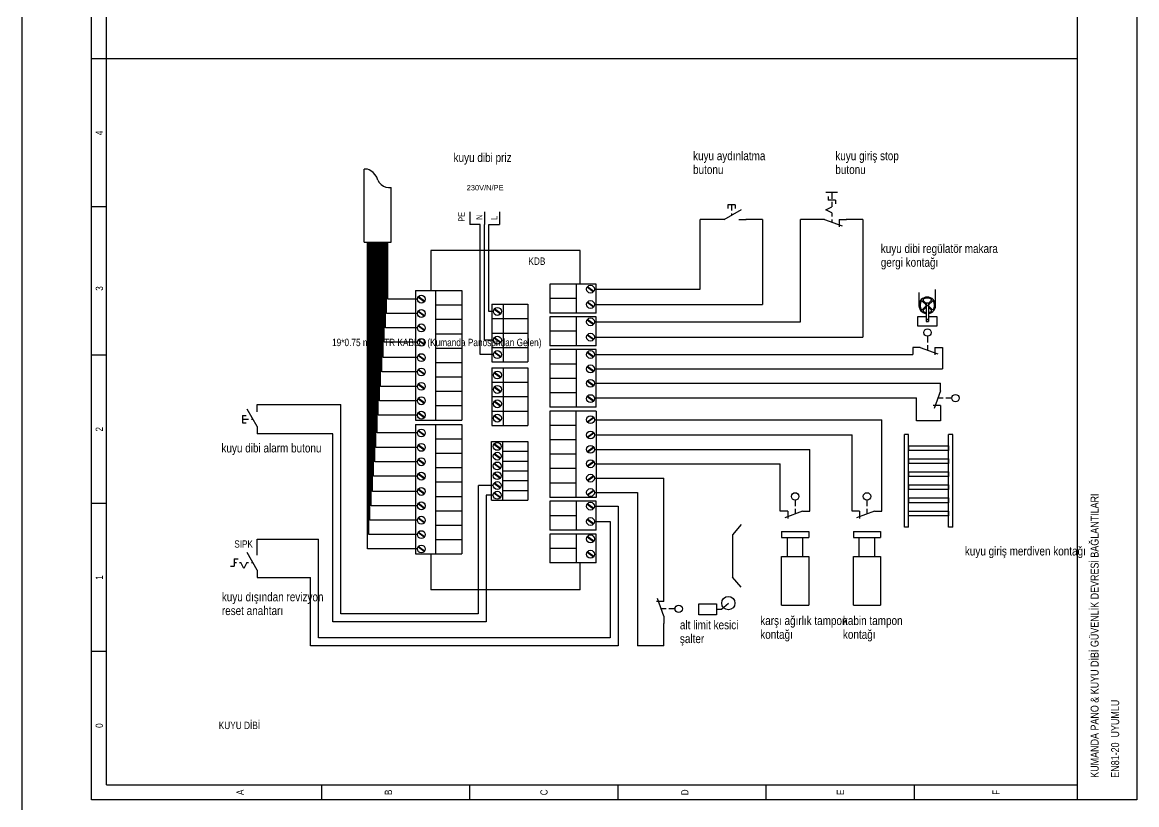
# Model space of a CAD drawing. Header units: centimetres. Extents: x 0 to 13360, y -30 to 2970.
# Drawn here: x 11245 to 11956, y 1971 to 2471 of the extents above; entities that cross this region are included whole.
import ezdxf
from ezdxf.enums import TextEntityAlignment as Align

# ---------------------------------------------------------------- set-up
doc = ezdxf.new("R2010")
doc.units = ezdxf.units.CM
for name, color, linetype in [('SCOTT-CERCEVE', 7, 'CONTINUOUS'), ('SCOTT-ELEKTRIK', 3, 'CONTINUOUS'), ('SCOTT-ELEKTRIK-YAZI', 4, 'CONTINUOUS')]:
    doc.layers.add(name, color=color, linetype=linetype)
doc.styles.get("Standard").update_dxf_attribs({"font": 'arial.ttf', "width": 0.8})

msp = doc.modelspace()

# ---------------------------------------------------------------- linework, layer by layer
at = {"layer": 'SCOTT-CERCEVE'}
msp.add_line((11244.9, 0), (11244.9, 2970), dxfattribs=at)
at = {"layer": 'SCOTT-ELEKTRIK'}
for p, q in [((11289.15, 1974.44), (11289.15, 2920.2)), ((11298.6, 1983.9), (11298.6, 2920.2)), ((11918.07, 1974.44), (11918.07, 2920.2)), ((11955.9, 2920.2), (11955.9, 1974.44)), ((11298.6, 2447.32), (11289.15, 2447.32)), ((11918.07, 2447.32), (11298.6, 2447.32)), ((11462.99, 2330.37), (11462.99, 2376.8)), ((11480.28, 2330.37), (11480.28, 2365.14)), ((11757.53, 2362.18), (11765.1, 2362.18)), ((11761.4, 2362.16), (11761.4, 2358)), ((11694.98, 2354.22), (11694.98, 2351.86)), ((11699.71, 2354.22), (11694.98, 2354.22)), ((11697.34, 2354.22), (11697.34, 2350.44)), ((11699.71, 2354.22), (11699.71, 2351.86)), ((11759.03, 2359.42), (11759.03, 2357.06)), ((11763.76, 2357.06), (11759.03, 2357.06)), ((11761.4, 2356.11), (11761.4, 2352.8)), ((11763.76, 2357.06), (11763.76, 2354.69)), ((11298.6, 2352.75), (11289.15, 2352.75)), ((11530.42, 2349.68), (11530.42, 2341.64)), ((11539.88, 2349.68), (11539.88, 2341.64)), ((11549.34, 2349.68), (11549.34, 2341.64)), ((11692.61, 2344.76), (11703.8, 2351.22)), ((11697.34, 2348.55), (11697.34, 2347.49)), ((11757.61, 2350.91), (11761.4, 2352.8)), ((11761.4, 2349.02), (11757.61, 2350.91)), ((11761.4, 2349.02), (11761.4, 2346.65)), ((11537.13, 2341.64), (11530.42, 2341.64)), ((11537.13, 2258.55), (11537.13, 2341.64)), ((11539.88, 2267.73), (11539.88, 2341.64)), ((11542.63, 2286.1), (11542.63, 2341.64)), ((11542.63, 2341.64), (11549.34, 2341.64)), ((11677.38, 2300.31), (11677.38, 2344.76)), ((11687.88, 2344.76), (11677.38, 2344.76)), ((11692.61, 2344.76), (11687.88, 2344.76)), ((11702.07, 2344.76), (11706.8, 2344.76)), ((11717.06, 2344.76), (11706.56, 2344.76)), ((11717.06, 2344.76), (11717.06, 2290.54)), ((11741.44, 2279.45), (11741.44, 2344.76)), ((11751.94, 2344.76), (11741.44, 2344.76)), ((11756.67, 2344.76), (11751.94, 2344.76)), ((11756.67, 2344.76), (11768.02, 2340.63)), ((11761.4, 2344.76), (11761.4, 2343.06)), ((11766.12, 2344.76), (11770.85, 2344.76)), ((11766.12, 2344.76), (11766.12, 2340.03)), ((11781.12, 2344.76), (11770.61, 2344.76)), ((11781.12, 2344.76), (11781.12, 2269.68)), ((11462.99, 2330.37), (11480.28, 2330.37)), ((11465.21, 2134.47), (11465.21, 2330.37)), ((11465.97, 2143.65), (11465.97, 2330.37)), ((11466.72, 2152.83), (11466.72, 2330.37)), ((11467.48, 2162.01), (11467.48, 2330.37)), ((11468.24, 2171.19), (11468.24, 2330.37)), ((11468.99, 2180.96), (11468.99, 2330.37)), ((11469.75, 2190.14), (11469.75, 2330.37)), ((11470.5, 2199.32), (11470.5, 2330.37)), ((11471.26, 2208.5), (11471.26, 2330.37)), ((11472.02, 2219.9), (11472.02, 2330.37)), ((11472.77, 2229.08), (11472.77, 2330.37)), ((11473.53, 2238.26), (11473.53, 2330.37)), ((11474.29, 2247.44), (11474.29, 2330.37)), ((11475.04, 2256.62), (11475.04, 2330.37)), ((11475.8, 2266.39), (11475.8, 2330.37)), ((11476.56, 2275.57), (11476.56, 2330.37)), ((11477.31, 2284.75), (11477.31, 2330.37)), ((11478.07, 2293.93), (11478.07, 2330.37)), ((11600.92, 2325.07), (11505.6, 2325.07)), ((11505.6, 2325.07), (11505.6, 2299.41)), ((11600.92, 2303.43), (11600.92, 2325.07)), ((11495.86, 2299.41), (11495.86, 2216.78)), ((11495.86, 2299.41), (11525.38, 2299.41)), ((11508.65, 2216.78), (11508.65, 2299.41)), ((11525.38, 2299.41), (11525.38, 2216.78)), ((11611.02, 2303.43), (11581.5, 2303.43)), ((11611.02, 2303.43), (11581.5, 2303.43)), ((11581.5, 2303.43), (11581.5, 2285.07)), ((11598.22, 2303.43), (11598.22, 2285.07)), ((11605.3, 2301.69), (11609.33, 2298.7)), ((11605.3, 2301.69), (11609.33, 2298.7)), ((11605.55, 2302), (11609.56, 2299.03)), ((11605.55, 2302), (11609.56, 2299.03)), ((11609.92, 2300.31), (11677.38, 2300.31)), ((11611.02, 2285.07), (11611.02, 2303.43)), ((11817.01, 2289.93), (11817.01, 2298.09)), ((11827.6, 2289.93), (11827.6, 2300.08)), ((11496.96, 2293.93), (11478.07, 2293.93)), ((11501.33, 2292.24), (11497.31, 2295.22)), ((11501.33, 2292.24), (11497.31, 2295.22)), ((11501.57, 2292.56), (11497.54, 2295.54)), ((11501.57, 2292.56), (11497.54, 2295.54)), ((11508.65, 2290.23), (11525.38, 2290.23)), ((11508.65, 2290.23), (11525.38, 2290.23)), ((11544.44, 2290.69), (11544.44, 2281.5)), ((11544.44, 2290.69), (11567.52, 2290.69)), ((11551.66, 2290.69), (11551.66, 2281.5)), ((11567.52, 2290.69), (11567.52, 2281.5)), ((11598.22, 2294.25), (11581.5, 2294.25)), ((11605.3, 2291.92), (11609.33, 2288.93)), ((11605.3, 2291.92), (11609.33, 2288.93)), ((11605.55, 2292.23), (11609.56, 2289.26)), ((11605.55, 2292.23), (11609.56, 2289.26)), ((11609.92, 2290.54), (11717.06, 2290.54)), ((11821.31, 2290.41), (11819.22, 2292.47)), ((11821.61, 2291.11), (11819.71, 2292.98)), ((11821.61, 2291.64), (11821.61, 2279.71)), ((11821.61, 2291.64), (11823, 2291.64)), ((11823, 2291.14), (11824.85, 2293.02)), ((11823, 2291.64), (11823, 2279.71)), ((11823.29, 2290.42), (11825.36, 2292.52)), ((11823.3, 2289.45), (11825.4, 2287.38)), ((11496.96, 2284.75), (11477.31, 2284.75)), ((11501.33, 2283.06), (11497.31, 2286.04)), ((11501.33, 2283.06), (11497.31, 2286.04)), ((11501.57, 2283.38), (11497.54, 2286.36)), ((11501.57, 2283.38), (11497.54, 2286.36)), ((11545.54, 2286.1), (11542.63, 2286.1)), ((11549.91, 2284.41), (11545.89, 2287.38)), ((11549.91, 2284.41), (11545.89, 2287.38)), ((11550.15, 2284.72), (11546.12, 2287.71)), ((11550.15, 2284.72), (11546.12, 2287.71)), ((11611.02, 2285.07), (11581.5, 2285.07)), ((11611.02, 2282.57), (11581.5, 2282.57)), ((11611.02, 2282.57), (11581.5, 2282.57)), ((11581.5, 2282.57), (11581.5, 2264.21)), ((11598.22, 2282.57), (11598.22, 2264.21)), ((11611.02, 2264.21), (11611.02, 2282.57)), ((11816.2, 2282.81), (11821.61, 2282.81)), ((11816.2, 2276.69), (11816.2, 2282.81)), ((11821.32, 2289.43), (11819.26, 2287.33)), ((11821.61, 2288.72), (11819.76, 2286.84)), ((11823, 2288.75), (11824.9, 2286.88)), ((11823, 2282.81), (11828.41, 2282.81)), ((11828.41, 2282.81), (11828.41, 2276.69)), ((11496.96, 2275.57), (11476.56, 2275.57)), ((11501.33, 2273.88), (11497.31, 2276.86)), ((11501.33, 2273.88), (11497.31, 2276.86)), ((11501.57, 2274.2), (11497.54, 2277.18)), ((11501.57, 2274.2), (11497.54, 2277.18)), ((11508.65, 2281.05), (11525.38, 2281.05)), ((11508.65, 2281.05), (11525.38, 2281.05)), ((11544.44, 2281.5), (11544.44, 2272.32)), ((11544.44, 2281.5), (11567.52, 2281.5)), ((11544.44, 2281.5), (11567.52, 2281.5)), ((11544.44, 2281.5), (11567.52, 2281.5)), ((11551.66, 2281.5), (11551.66, 2272.32)), ((11567.52, 2281.5), (11567.52, 2272.32)), ((11605.3, 2280.83), (11609.33, 2277.84)), ((11605.3, 2280.83), (11609.33, 2277.84)), ((11605.55, 2281.14), (11609.56, 2278.16)), ((11605.55, 2281.14), (11609.56, 2278.16)), ((11609.92, 2279.45), (11741.44, 2279.45)), ((11828.41, 2276.69), (11816.2, 2276.69)), ((11821.61, 2279.71), (11823, 2279.71)), ((11508.65, 2271.86), (11525.38, 2271.86)), ((11508.65, 2271.86), (11525.38, 2271.86)), ((11544.44, 2272.32), (11544.44, 2263.14)), ((11544.44, 2272.32), (11567.52, 2272.32)), ((11544.44, 2272.32), (11567.52, 2272.32)), ((11544.44, 2272.32), (11567.52, 2272.32)), ((11549.91, 2266.05), (11545.89, 2269.02)), ((11549.91, 2266.05), (11545.89, 2269.02)), ((11550.15, 2266.36), (11546.12, 2269.34)), ((11550.15, 2266.36), (11546.12, 2269.34)), ((11551.66, 2272.32), (11551.66, 2263.14)), ((11567.52, 2272.32), (11567.52, 2263.14)), ((11598.22, 2273.39), (11581.5, 2273.39)), ((11605.3, 2271.06), (11609.33, 2268.07)), ((11605.3, 2271.06), (11609.33, 2268.07)), ((11605.55, 2271.37), (11609.56, 2268.39)), ((11605.55, 2271.37), (11609.56, 2268.39)), ((11609.92, 2269.68), (11781.12, 2269.68)), ((11822.43, 2270.23), (11822.43, 2266.34)), ((11496.96, 2266.39), (11475.8, 2266.39)), ((11501.33, 2264.7), (11497.31, 2267.68)), ((11501.33, 2264.7), (11497.31, 2267.68)), ((11501.57, 2265.01), (11497.54, 2268)), ((11501.57, 2265.01), (11497.54, 2268)), ((11508.65, 2262.68), (11525.38, 2262.68)), ((11545.54, 2267.73), (11539.88, 2267.73)), ((11544.44, 2263.14), (11544.44, 2253.96)), ((11544.44, 2263.14), (11567.52, 2263.14)), ((11544.44, 2263.14), (11567.52, 2263.14)), ((11544.44, 2263.14), (11567.52, 2263.14)), ((11551.66, 2263.14), (11551.66, 2253.96)), ((11567.52, 2263.14), (11567.52, 2253.96)), ((11611.02, 2264.21), (11581.5, 2264.21)), ((11598.22, 2261.7), (11581.5, 2261.7)), ((11611.02, 2261.7), (11581.5, 2261.7)), ((11581.5, 2261.7), (11581.5, 2224.98)), ((11598.22, 2261.7), (11598.22, 2224.98)), ((11611.02, 2224.98), (11611.02, 2261.7)), ((11817.71, 2263.14), (11812.98, 2263.14)), ((11812.98, 2263.14), (11812.98, 2258.58)), ((11817.71, 2263.14), (11829.05, 2259.01)), ((11822.43, 2264.65), (11822.43, 2261.41)), ((11827.16, 2263.14), (11831.89, 2263.14)), ((11827.16, 2263.14), (11827.16, 2258.41)), ((11831.89, 2263.14), (11831.89, 2249.4)), ((11298.6, 2258.17), (11289.15, 2258.17)), ((11496.96, 2256.62), (11475.04, 2256.62)), ((11501.33, 2254.93), (11497.31, 2257.91)), ((11501.33, 2254.93), (11497.31, 2257.91)), ((11501.57, 2255.24), (11497.54, 2258.23)), ((11501.57, 2255.24), (11497.54, 2258.23)), ((11541.58, 2258.55), (11537.13, 2258.55)), ((11545.54, 2258.55), (11541.58, 2258.55)), ((11544.44, 2253.96), (11567.52, 2253.96)), ((11544.44, 2253.96), (11567.52, 2253.96)), ((11549.91, 2256.86), (11545.89, 2259.84)), ((11549.91, 2256.86), (11545.89, 2259.84)), ((11550.15, 2257.18), (11546.12, 2260.16)), ((11550.15, 2257.18), (11546.12, 2260.16)), ((11605.3, 2259.96), (11609.33, 2256.97)), ((11605.3, 2259.96), (11609.33, 2256.97)), ((11605.55, 2260.27), (11609.56, 2257.3)), ((11605.55, 2260.27), (11609.56, 2257.3)), ((11609.92, 2258.58), (11812.98, 2258.58)), ((11496.96, 2247.44), (11474.29, 2247.44)), ((11501.33, 2245.75), (11497.31, 2248.73)), ((11501.33, 2245.75), (11497.31, 2248.73)), ((11501.57, 2246.06), (11497.54, 2249.05)), ((11501.57, 2246.06), (11497.54, 2249.05)), ((11508.65, 2253.5), (11525.38, 2253.5)), ((11508.65, 2253.5), (11525.38, 2253.5)), ((11544.44, 2250.08), (11544.44, 2240.9)), ((11544.44, 2250.08), (11567.52, 2250.08)), ((11549.91, 2243.8), (11545.89, 2246.78)), ((11549.91, 2243.8), (11545.89, 2246.78)), ((11550.15, 2244.12), (11546.12, 2247.1)), ((11550.15, 2244.12), (11546.12, 2247.1)), ((11551.66, 2250.08), (11551.66, 2240.9)), ((11567.52, 2250.08), (11567.52, 2240.9)), ((11598.22, 2252.52), (11581.5, 2252.52)), ((11598.22, 2252.52), (11581.5, 2252.52)), ((11605.3, 2250.78), (11609.33, 2247.79)), ((11605.3, 2250.78), (11609.33, 2247.79)), ((11605.55, 2251.09), (11609.56, 2248.12)), ((11605.55, 2251.09), (11609.56, 2248.12)), ((11609.92, 2249.4), (11831.89, 2249.4)), ((11501.57, 2236.88), (11497.54, 2239.87)), ((11501.57, 2236.88), (11497.54, 2239.87)), ((11508.65, 2244.32), (11525.38, 2244.32)), ((11508.65, 2244.32), (11525.38, 2244.32)), ((11544.44, 2240.9), (11544.44, 2231.72)), ((11544.44, 2240.9), (11567.52, 2240.9)), ((11544.44, 2240.9), (11567.52, 2240.9)), ((11544.44, 2240.9), (11567.52, 2240.9)), ((11551.66, 2240.9), (11551.66, 2231.72)), ((11567.52, 2240.9), (11567.52, 2231.72)), ((11598.22, 2243.34), (11581.5, 2243.34)), ((11598.22, 2243.34), (11581.5, 2243.34)), ((11605.3, 2241.6), (11609.33, 2238.61)), ((11605.3, 2241.6), (11609.33, 2238.61)), ((11605.55, 2241.91), (11609.56, 2238.94)), ((11605.55, 2241.91), (11609.56, 2238.94)), ((11609.92, 2240.22), (11830.82, 2240.22)), ((11830.82, 2235.49), (11830.82, 2240.22)), ((11496.96, 2238.26), (11473.53, 2238.26)), ((11501.33, 2236.57), (11497.31, 2239.55)), ((11501.33, 2236.57), (11497.31, 2239.55)), ((11508.65, 2235.14), (11525.38, 2235.14)), ((11508.65, 2235.14), (11525.38, 2235.14)), ((11549.91, 2234.62), (11545.89, 2237.6)), ((11549.91, 2234.62), (11545.89, 2237.6)), ((11550.15, 2234.94), (11546.12, 2237.92)), ((11550.15, 2234.94), (11546.12, 2237.92)), ((11598.22, 2234.16), (11581.5, 2234.16)), ((11830.82, 2235.49), (11826.69, 2224.15)), ((11394.83, 2226.78), (11448.04, 2226.78)), ((11394.83, 2222.06), (11394.83, 2226.78)), ((11448.04, 2093.12), (11448.04, 2226.78)), ((11496.96, 2229.08), (11472.77, 2229.08)), ((11501.33, 2227.39), (11497.31, 2230.37)), ((11501.33, 2227.39), (11497.31, 2230.37)), ((11501.57, 2227.7), (11497.54, 2230.69)), ((11501.57, 2227.7), (11497.54, 2230.69)), ((11508.65, 2225.96), (11525.38, 2225.96)), ((11508.65, 2225.96), (11525.38, 2225.96)), ((11544.44, 2231.72), (11544.44, 2222.54)), ((11544.44, 2231.72), (11567.52, 2231.72)), ((11544.44, 2231.72), (11567.52, 2231.72)), ((11544.44, 2231.72), (11567.52, 2231.72)), ((11549.91, 2225.44), (11545.89, 2228.42)), ((11549.91, 2225.44), (11545.89, 2228.42)), ((11550.15, 2225.76), (11546.12, 2228.74)), ((11550.15, 2225.76), (11546.12, 2228.74)), ((11551.66, 2231.72), (11551.66, 2222.54)), ((11567.52, 2231.72), (11567.52, 2222.54)), ((11605.3, 2231.83), (11609.33, 2228.84)), ((11605.3, 2231.83), (11609.33, 2228.84)), ((11605.55, 2232.14), (11609.56, 2229.17)), ((11605.55, 2232.14), (11609.56, 2229.17)), ((11609.92, 2231.04), (11815.44, 2231.04)), ((11815.44, 2216.23), (11815.44, 2231.04)), ((11830.82, 2226.04), (11826.09, 2226.04)), ((11832.34, 2230.77), (11829.1, 2230.77)), ((11830.82, 2226.04), (11830.82, 2221.31)), ((11837.91, 2230.77), (11834.02, 2230.77)), ((11385.37, 2219.69), (11387.73, 2219.69)), ((11385.37, 2219.69), (11385.37, 2214.96)), ((11394.83, 2212.6), (11388.37, 2223.79)), ((11496.96, 2219.9), (11472.02, 2219.9)), ((11501.33, 2218.21), (11497.31, 2221.19)), ((11501.33, 2218.21), (11497.31, 2221.19)), ((11501.57, 2218.52), (11497.54, 2221.51)), ((11501.57, 2218.52), (11497.54, 2221.51)), ((11544.44, 2222.54), (11544.44, 2213.36)), ((11544.44, 2222.54), (11567.52, 2222.54)), ((11544.44, 2222.54), (11567.52, 2222.54)), ((11544.44, 2222.54), (11567.52, 2222.54)), ((11549.91, 2216.26), (11545.89, 2219.24)), ((11549.91, 2216.26), (11545.89, 2219.24)), ((11550.15, 2216.57), (11546.12, 2219.56)), ((11550.15, 2216.57), (11546.12, 2219.56)), ((11551.66, 2222.54), (11551.66, 2213.36)), ((11567.52, 2222.54), (11567.52, 2213.36)), ((11611.02, 2224.98), (11581.5, 2224.98)), ((11611.02, 2222.48), (11581.5, 2222.48)), ((11581.5, 2222.48), (11581.5, 2167.39)), ((11598.22, 2167.39), (11598.22, 2222.48)), ((11605.3, 2215.63), (11609.33, 2218.61)), ((11605.3, 2215.63), (11609.33, 2218.61)), ((11611.02, 2222.48), (11611.02, 2167.39)), ((11830.82, 2221.31), (11830.82, 2216.23)), ((11385.37, 2217.33), (11389.15, 2217.33)), ((11385.37, 2214.96), (11387.73, 2214.96)), ((11391.04, 2217.33), (11392.1, 2217.33)), ((11394.83, 2212.6), (11394.83, 2207.87)), ((11495.86, 2216.78), (11525.38, 2216.78)), ((11495.86, 2216.78), (11525.38, 2216.78)), ((11495.86, 2213.98), (11495.86, 2131.35)), ((11495.86, 2213.98), (11525.38, 2213.98)), ((11508.65, 2131.35), (11508.65, 2213.98)), ((11525.38, 2213.98), (11525.38, 2131.35)), ((11544.44, 2213.36), (11567.52, 2213.36)), ((11544.44, 2213.36), (11567.52, 2213.36)), ((11598.22, 2213.29), (11581.5, 2213.29)), ((11605.55, 2215.31), (11609.56, 2218.29)), ((11605.55, 2215.31), (11609.56, 2218.29)), ((11609.92, 2217), (11793.28, 2217)), ((11793.28, 2158.59), (11793.28, 2217)), ((11830.82, 2216.23), (11815.44, 2216.23)), ((11442.95, 2207.87), (11394.83, 2207.87)), ((11442.95, 2088.02), (11442.95, 2207.87)), ((11496.96, 2208.5), (11471.26, 2208.5)), ((11501.33, 2206.82), (11497.31, 2209.79)), ((11501.33, 2206.82), (11497.31, 2209.79)), ((11501.57, 2207.13), (11497.54, 2210.11)), ((11501.57, 2207.13), (11497.54, 2210.11)), ((11508.65, 2204.8), (11525.38, 2204.8)), ((11508.65, 2204.8), (11525.38, 2204.8)), ((11598.22, 2204.11), (11581.5, 2204.11)), ((11598.22, 2204.11), (11581.5, 2204.11)), ((11605.3, 2205.86), (11609.33, 2208.84)), ((11605.3, 2205.86), (11609.33, 2208.84)), ((11605.55, 2205.54), (11609.56, 2208.52)), ((11605.55, 2205.54), (11609.56, 2208.52)), ((11609.92, 2207.23), (11774.36, 2207.23)), ((11774.36, 2158.59), (11774.36, 2207.23)), ((11807.77, 2148.42), (11807.77, 2207.61)), ((11810.35, 2207.61), (11807.77, 2207.61)), ((11810.35, 2148.42), (11810.35, 2207.61)), ((11835.91, 2148.42), (11835.91, 2207.61)), ((11838.49, 2207.61), (11835.91, 2207.61)), ((11838.49, 2148.42), (11838.49, 2207.61)), ((11496.96, 2199.32), (11470.5, 2199.32)), ((11501.33, 2197.63), (11497.31, 2200.61)), ((11501.33, 2197.63), (11497.31, 2200.61)), ((11501.57, 2197.95), (11497.54, 2200.93)), ((11501.57, 2197.95), (11497.54, 2200.93)), ((11544.28, 2203.07), (11567.52, 2203.07)), ((11544.28, 2196.84), (11544.28, 2203.07)), ((11549.76, 2198.26), (11545.74, 2201.24)), ((11549.76, 2198.26), (11545.74, 2201.24)), ((11550, 2198.58), (11545.97, 2201.56)), ((11550, 2198.58), (11545.97, 2201.56)), ((11551.51, 2196.84), (11551.51, 2203.07)), ((11567.52, 2203.07), (11567.52, 2196.84)), ((11605.3, 2196.67), (11609.33, 2199.66)), ((11605.3, 2196.67), (11609.33, 2199.66)), ((11605.55, 2196.36), (11609.56, 2199.34)), ((11605.55, 2196.36), (11609.56, 2199.34)), ((11609.92, 2198.05), (11747.45, 2198.05)), ((11747.45, 2158.59), (11747.45, 2198.05)), ((11810.35, 2200.35), (11835.91, 2200.35)), ((11810.35, 2200.35), (11810.35, 2197.34)), ((11835.91, 2197.34), (11810.35, 2197.34)), ((11835.91, 2200.35), (11835.91, 2197.34)), ((11496.96, 2190.14), (11469.75, 2190.14)), ((11501.33, 2188.45), (11497.31, 2191.43)), ((11501.33, 2188.45), (11497.31, 2191.43)), ((11501.57, 2188.77), (11497.54, 2191.75)), ((11501.57, 2188.77), (11497.54, 2191.75)), ((11508.65, 2195.62), (11525.38, 2195.62)), ((11508.65, 2195.62), (11525.38, 2195.62)), ((11544.28, 2190.6), (11544.28, 2196.84)), ((11544.28, 2184.37), (11544.28, 2190.6)), ((11549.76, 2192.03), (11545.74, 2195.01)), ((11549.76, 2192.03), (11545.74, 2195.01)), ((11550, 2192.34), (11545.97, 2195.33)), ((11550, 2192.34), (11545.97, 2195.33)), ((11551.51, 2196.84), (11567.52, 2196.84)), ((11551.51, 2190.6), (11551.51, 2196.84)), ((11551.51, 2196.84), (11567.52, 2196.84)), ((11551.51, 2196.84), (11567.52, 2196.84)), ((11551.51, 2190.6), (11567.52, 2190.6)), ((11551.51, 2184.37), (11551.51, 2190.6)), ((11551.51, 2190.6), (11567.52, 2190.6)), ((11551.51, 2190.6), (11567.52, 2190.6)), ((11567.52, 2196.84), (11567.52, 2190.6)), ((11567.52, 2190.6), (11567.52, 2184.37)), ((11598.22, 2194.93), (11581.5, 2194.93)), ((11598.22, 2194.93), (11581.5, 2194.93)), ((11605.3, 2187.49), (11609.33, 2190.48)), ((11605.3, 2187.49), (11609.33, 2190.48)), ((11605.55, 2187.18), (11609.56, 2190.16)), ((11605.55, 2187.18), (11609.56, 2190.16)), ((11810.35, 2192.02), (11835.91, 2192.02)), ((11810.35, 2192.02), (11810.35, 2189.01)), ((11835.91, 2192.02), (11835.91, 2189.01)), ((11508.65, 2186.44), (11525.38, 2186.44)), ((11508.65, 2186.44), (11525.38, 2186.44)), ((11544.28, 2178.13), (11544.28, 2184.37)), ((11549.76, 2185.8), (11545.74, 2188.77)), ((11549.76, 2185.8), (11545.74, 2188.77)), ((11550, 2186.11), (11545.97, 2189.09)), ((11550, 2186.11), (11545.97, 2189.09)), ((11550, 2179.87), (11545.97, 2182.86)), ((11550, 2179.87), (11545.97, 2182.86)), ((11551.51, 2184.37), (11567.52, 2184.37)), ((11551.51, 2178.13), (11551.51, 2184.37)), ((11551.51, 2184.37), (11567.52, 2184.37)), ((11551.51, 2184.37), (11567.52, 2184.37)), ((11567.52, 2184.37), (11567.52, 2178.13)), ((11598.22, 2185.75), (11581.5, 2185.75)), ((11598.22, 2185.75), (11581.5, 2185.75)), ((11609.92, 2188.87), (11728.53, 2188.87)), ((11728.53, 2158.59), (11728.53, 2188.87)), ((11835.91, 2189.01), (11810.35, 2189.01)), ((11810.35, 2183.69), (11835.91, 2183.69)), ((11810.35, 2183.69), (11810.35, 2180.68)), ((11835.91, 2183.69), (11835.91, 2180.68)), ((11496.96, 2180.96), (11468.99, 2180.96)), ((11501.33, 2179.27), (11497.31, 2182.25)), ((11501.33, 2179.27), (11497.31, 2182.25)), ((11501.57, 2179.59), (11497.54, 2182.57)), ((11501.57, 2179.59), (11497.54, 2182.57)), ((11508.65, 2177.25), (11525.38, 2177.25)), ((11544.28, 2171.9), (11544.28, 2178.13)), ((11549.76, 2179.56), (11545.74, 2182.54)), ((11549.76, 2179.56), (11545.74, 2182.54)), ((11549.76, 2173.33), (11545.74, 2176.3)), ((11549.76, 2173.33), (11545.74, 2176.3)), ((11550, 2173.64), (11545.97, 2176.63)), ((11550, 2173.64), (11545.97, 2176.63)), ((11551.51, 2178.13), (11567.52, 2178.13)), ((11551.51, 2171.9), (11551.51, 2178.13)), ((11551.51, 2178.13), (11567.52, 2178.13)), ((11551.51, 2178.13), (11567.52, 2178.13)), ((11567.52, 2178.13), (11567.52, 2171.9)), ((11598.22, 2176.57), (11581.5, 2176.57)), ((11598.22, 2176.57), (11581.5, 2176.57)), ((11605.3, 2178.31), (11609.33, 2181.3)), ((11605.3, 2178.31), (11609.33, 2181.3)), ((11605.55, 2178), (11609.56, 2180.98)), ((11605.55, 2178), (11609.56, 2180.98)), ((11609.92, 2179.69), (11654.24, 2179.69)), ((11654.24, 2105.74), (11654.24, 2179.69)), ((11835.91, 2180.68), (11810.35, 2180.68)), ((11496.96, 2171.19), (11468.24, 2171.19)), ((11501.33, 2169.5), (11497.31, 2172.48)), ((11501.33, 2169.5), (11497.31, 2172.48)), ((11501.57, 2169.82), (11497.54, 2172.8)), ((11501.57, 2169.82), (11497.54, 2172.8)), ((11535.72, 2175.02), (11535.72, 2093.12)), ((11545.38, 2175.02), (11536.03, 2175.02)), ((11545.38, 2168.78), (11540.82, 2168.78)), ((11540.82, 2168.78), (11540.82, 2088.02)), ((11544.28, 2165.66), (11544.28, 2171.9)), ((11549.76, 2167.09), (11545.74, 2170.07)), ((11549.76, 2167.09), (11545.74, 2170.07)), ((11550, 2167.41), (11545.97, 2170.39)), ((11550, 2167.41), (11545.97, 2170.39)), ((11551.51, 2171.9), (11567.52, 2171.9)), ((11551.51, 2165.66), (11551.51, 2171.9)), ((11551.51, 2171.9), (11567.52, 2171.9)), ((11551.51, 2171.9), (11567.52, 2171.9)), ((11567.52, 2171.9), (11567.52, 2165.66)), ((11605.3, 2169.13), (11609.33, 2172.12)), ((11605.3, 2169.13), (11609.33, 2172.12)), ((11605.55, 2168.82), (11609.56, 2171.8)), ((11605.55, 2168.82), (11609.56, 2171.8)), ((11609.92, 2170.51), (11637.42, 2170.51)), ((11637.42, 2170.51), (11637.42, 2072.65)), ((11810.35, 2175.36), (11835.91, 2175.36)), ((11810.35, 2175.36), (11810.35, 2172.34)), ((11835.91, 2172.34), (11810.35, 2172.34)), ((11835.91, 2175.36), (11835.91, 2172.34)), ((11298.6, 2163.6), (11289.15, 2163.6)), ((11496.96, 2162.01), (11467.48, 2162.01)), ((11501.33, 2160.32), (11497.31, 2163.3)), ((11501.33, 2160.32), (11497.31, 2163.3)), ((11501.57, 2160.63), (11497.54, 2163.62)), ((11501.57, 2160.63), (11497.54, 2163.62)), ((11508.65, 2168.07), (11525.38, 2168.07)), ((11508.65, 2168.07), (11525.38, 2168.07)), ((11544.28, 2165.66), (11567.52, 2165.66)), ((11544.28, 2165.66), (11567.52, 2165.66)), ((11611.02, 2167.39), (11581.5, 2167.39)), ((11611.02, 2167.39), (11581.5, 2167.39)), ((11611.02, 2164.89), (11581.5, 2164.89)), ((11611.02, 2164.89), (11581.5, 2164.89)), ((11581.5, 2164.89), (11581.5, 2146.53)), ((11598.22, 2164.89), (11598.22, 2146.53)), ((11605.3, 2163.15), (11609.33, 2160.16)), ((11605.3, 2163.15), (11609.33, 2160.16)), ((11605.55, 2163.46), (11609.56, 2160.48)), ((11605.55, 2163.46), (11609.56, 2160.48)), ((11609.92, 2161.77), (11625.03, 2161.77)), ((11611.02, 2146.53), (11611.02, 2164.89)), ((11625.03, 2161.77), (11625.03, 2072.65)), ((11737.99, 2165.68), (11737.99, 2161.79)), ((11783.82, 2165.68), (11783.82, 2161.79)), ((11810.35, 2167.03), (11835.91, 2167.03)), ((11810.35, 2167.03), (11810.35, 2164.01)), ((11835.91, 2164.01), (11810.35, 2164.01)), ((11835.91, 2167.03), (11835.91, 2164.01)), ((11501.57, 2151.45), (11497.54, 2154.44)), ((11501.57, 2151.45), (11497.54, 2154.44)), ((11508.65, 2158.89), (11525.38, 2158.89)), ((11508.65, 2158.89), (11525.38, 2158.89)), ((11598.22, 2155.71), (11581.5, 2155.71)), ((11733.26, 2158.59), (11728.53, 2158.59)), ((11742.72, 2158.59), (11731.37, 2154.46)), ((11733.26, 2158.59), (11733.26, 2153.86)), ((11737.99, 2160.1), (11737.99, 2156.87)), ((11742.72, 2158.59), (11747.45, 2158.59)), ((11779.09, 2158.59), (11774.36, 2158.59)), ((11788.55, 2158.59), (11777.2, 2154.46)), ((11779.09, 2158.59), (11779.09, 2153.86)), ((11783.82, 2160.1), (11783.82, 2156.87)), ((11788.55, 2158.59), (11793.28, 2158.59)), ((11810.35, 2158.7), (11835.91, 2158.7)), ((11835.91, 2155.68), (11810.35, 2155.68)), ((11835.91, 2158.7), (11835.91, 2155.68)), ((11496.96, 2152.83), (11466.72, 2152.83)), ((11501.33, 2151.14), (11497.31, 2154.12)), ((11501.33, 2151.14), (11497.31, 2154.12)), ((11508.65, 2149.71), (11525.38, 2149.71)), ((11508.65, 2149.71), (11525.38, 2149.71)), ((11605.3, 2153.38), (11609.33, 2150.39)), ((11605.3, 2153.38), (11609.33, 2150.39)), ((11605.55, 2153.69), (11609.56, 2150.71)), ((11605.55, 2153.69), (11609.56, 2150.71)), ((11609.92, 2152), (11619.94, 2152)), ((11619.94, 2152), (11619.94, 2077.75)), ((11703.6, 2150.03), (11697.97, 2143.52)), ((11810.35, 2148.42), (11807.77, 2148.42)), ((11838.49, 2148.42), (11835.91, 2148.42)), ((11394.83, 2140.64), (11433.96, 2140.64)), ((11394.83, 2135.23), (11394.83, 2140.64)), ((11433.96, 2077.75), (11433.96, 2140.64)), ((11496.96, 2143.65), (11465.97, 2143.65)), ((11501.33, 2141.96), (11497.31, 2144.94)), ((11501.33, 2141.96), (11497.31, 2144.94)), ((11501.57, 2142.27), (11497.54, 2145.26)), ((11501.57, 2142.27), (11497.54, 2145.26)), ((11508.65, 2140.53), (11525.38, 2140.53)), ((11508.65, 2140.53), (11525.38, 2140.53)), ((11611.02, 2146.53), (11581.5, 2146.53)), ((11611.02, 2144.02), (11581.5, 2144.02)), ((11611.02, 2144.02), (11581.5, 2144.02)), ((11581.5, 2144.02), (11581.5, 2125.66)), ((11598.22, 2144.02), (11598.22, 2125.66)), ((11605.3, 2142.28), (11609.33, 2139.3)), ((11605.3, 2142.28), (11609.33, 2139.3)), ((11605.55, 2142.59), (11609.56, 2139.62)), ((11605.55, 2142.59), (11609.56, 2139.62)), ((11611.02, 2125.66), (11611.02, 2144.02)), ((11697.97, 2143.52), (11697.97, 2116.52)), ((11729.28, 2145.57), (11746.7, 2145.57)), ((11729.28, 2145.57), (11729.28, 2141.76)), ((11729.28, 2141.76), (11746.7, 2141.76)), ((11733.04, 2129.65), (11733.04, 2141.76)), ((11742.94, 2129.65), (11742.94, 2141.76)), ((11746.7, 2145.57), (11746.7, 2141.76)), ((11775.11, 2145.57), (11792.52, 2145.57)), ((11775.11, 2145.57), (11775.11, 2141.76)), ((11775.11, 2141.76), (11792.52, 2141.76)), ((11778.87, 2129.65), (11778.87, 2141.76)), ((11788.77, 2129.65), (11788.77, 2141.76)), ((11792.52, 2145.57), (11792.52, 2141.76)), ((11394.83, 2130.5), (11394.83, 2135.23)), ((11496.96, 2134.47), (11465.21, 2134.47)), ((11501.33, 2132.78), (11497.31, 2135.76)), ((11501.33, 2132.78), (11497.31, 2135.76)), ((11501.57, 2133.09), (11497.54, 2136.08)), ((11501.57, 2133.09), (11497.54, 2136.08)), ((11598.22, 2134.84), (11581.5, 2134.84)), ((11380.17, 2128.14), (11382.53, 2128.14)), ((11380.17, 2128.14), (11380.17, 2123.41)), ((11394.83, 2121.05), (11388.37, 2132.23)), ((11495.86, 2131.35), (11525.38, 2131.35)), ((11495.86, 2131.35), (11525.38, 2131.35)), ((11505.6, 2131.35), (11505.6, 2108.45)), ((11605.3, 2132.51), (11609.33, 2129.52)), ((11605.3, 2132.51), (11609.33, 2129.52)), ((11605.55, 2132.82), (11609.56, 2129.85)), ((11605.55, 2132.82), (11609.56, 2129.85)), ((11729.28, 2098.66), (11729.28, 2129.65)), ((11729.28, 2129.65), (11746.7, 2129.65)), ((11746.7, 2129.65), (11746.7, 2098.66)), ((11775.11, 2098.66), (11775.11, 2129.65)), ((11775.11, 2129.65), (11792.52, 2129.65)), ((11792.52, 2129.65), (11792.52, 2098.66)), ((11377.8, 2123.41), (11380.17, 2123.41)), ((11380.17, 2125.77), (11381.59, 2125.77)), ((11383.48, 2125.77), (11384.42, 2125.77)), ((11386.31, 2121.99), (11384.42, 2125.77)), ((11388.21, 2125.77), (11386.31, 2121.99)), ((11388.21, 2125.77), (11389.15, 2125.77)), ((11391.04, 2125.77), (11392.1, 2125.77)), ((11394.83, 2121.05), (11394.83, 2116.32)), ((11611.02, 2125.66), (11581.5, 2125.66)), ((11600.92, 2108.45), (11600.92, 2125.66)), ((11394.83, 2116.32), (11428.86, 2116.32)), ((11428.86, 2072.65), (11428.86, 2116.32)), ((11703.6, 2110.02), (11697.97, 2116.52)), ((11600.92, 2108.45), (11505.6, 2108.45)), ((11654.24, 2101.01), (11654.24, 2105.74)), ((11654.24, 2101.01), (11649.51, 2101.01)), ((11654.24, 2091.55), (11650.11, 2102.9)), ((11676.47, 2099.57), (11687.88, 2099.57)), ((11676.47, 2092.38), (11676.47, 2099.57)), ((11687.88, 2099.57), (11687.88, 2092.38)), ((11690.91, 2095.97), (11695.37, 2099.94)), ((11729.28, 2098.66), (11746.7, 2098.66)), ((11775.11, 2098.66), (11792.52, 2098.66)), ((11535.72, 2093.12), (11448.04, 2093.12)), ((11655.75, 2096.28), (11652.52, 2096.28)), ((11654.24, 2091.55), (11654.24, 2086.82)), ((11661.33, 2096.28), (11657.44, 2096.28)), ((11687.88, 2092.38), (11676.47, 2092.38)), ((11687.88, 2095.97), (11690.91, 2095.97)), ((11540.82, 2088.02), (11442.95, 2088.02)), ((11654.24, 2072.65), (11654.24, 2086.82)), ((11619.94, 2077.75), (11433.96, 2077.75)), ((11625.03, 2072.65), (11428.86, 2072.65)), ((11654.24, 2072.65), (11637.42, 2072.65)), ((11298.6, 2069.02), (11289.15, 2069.02)), ((11298.6, 1983.9), (11918.07, 1983.9)), ((11435.74, 1983.9), (11435.74, 1974.44)), ((11530.31, 1983.9), (11530.31, 1974.44)), ((11624.89, 1983.9), (11624.89, 1974.44)), ((11719.46, 1974.44), (11719.46, 1983.9)), ((11814.04, 1974.44), (11814.04, 1983.9)), ((11955.9, 1974.44), (11289.15, 1974.44))]:
    msp.add_line(p, q, dxfattribs=at)
for points in [[(11467.26, 2375.9), (11466.28, 2376.45), (11465.22, 2376.79), (11464.11, 2376.91), (11462.99, 2376.8)], [(11471.78, 2369.87), (11471.14, 2371.7), (11470.14, 2373.35), (11468.83, 2374.77), (11467.26, 2375.9)], [(11471.78, 2369.87), (11472.66, 2368.38), (11473.84, 2367.11), (11475.25, 2366.11), (11476.85, 2365.43), (11478.55, 2365.11), (11480.28, 2365.14)], [(11823, 2284.66), (11824.04, 2284.91), (11825, 2285.35), (11825.86, 2285.98), (11826.57, 2286.77), (11827.12, 2287.68), (11827.47, 2288.69), (11827.61, 2289.74), (11827.54, 2290.8), (11827.26, 2291.83), (11826.78, 2292.78), (11826.12, 2293.61), (11825.31, 2294.3), (11824.38, 2294.81), (11823.36, 2295.13), (11822.31, 2295.24), (11821.25, 2295.13), (11820.23, 2294.81), (11819.3, 2294.3), (11818.49, 2293.61), (11817.83, 2292.78), (11817.35, 2291.83), (11817.07, 2290.8), (11817, 2289.74), (11817.14, 2288.69), (11817.49, 2287.68), (11818.04, 2286.77), (11818.75, 2285.98), (11819.61, 2285.35), (11820.58, 2284.91), (11821.61, 2284.66)], [(11818.37, 2292.43), (11817.9, 2291.47), (11817.66, 2290.43), (11817.67, 2289.36), (11817.92, 2288.32), (11818.4, 2287.37)], [(11819.22, 2292.47), (11819.12, 2292.55), (11819.02, 2292.6), (11818.9, 2292.63), (11818.78, 2292.64), (11818.66, 2292.62), (11818.55, 2292.58), (11818.45, 2292.51), (11818.37, 2292.43)], [(11819.75, 2293.83), (11819.67, 2293.74), (11819.6, 2293.64), (11819.56, 2293.53), (11819.54, 2293.41), (11819.55, 2293.29), (11819.58, 2293.18), (11819.64, 2293.07), (11819.71, 2292.98)], [(11824.81, 2293.87), (11823.85, 2294.33), (11822.81, 2294.57), (11821.74, 2294.56), (11820.7, 2294.31), (11819.75, 2293.83)], [(11821.35, 2290.31), (11821.3, 2290.12), (11821.28, 2289.92), (11821.3, 2289.72), (11821.36, 2289.53)], [(11821.35, 2290.31), (11821.35, 2290.33), (11821.34, 2290.36), (11821.33, 2290.39), (11821.31, 2290.41)], [(11821.32, 2289.43), (11821.34, 2289.45), (11821.35, 2289.48), (11821.36, 2289.51), (11821.36, 2289.53)], [(11821.35, 2289.54), (11821.35, 2289.54), (11821.35, 2289.54), (11821.35, 2289.54), (11821.35, 2289.54)], [(11823.29, 2290.42), (11823.27, 2290.4), (11823.26, 2290.37), (11823.26, 2290.35), (11823.26, 2290.32)], [(11823.26, 2289.55), (11823.32, 2289.74), (11823.34, 2289.93), (11823.31, 2290.13), (11823.26, 2290.32)], [(11823.26, 2289.55), (11823.26, 2289.52), (11823.27, 2289.49), (11823.28, 2289.47), (11823.3, 2289.45)], [(11824.85, 2293.02), (11824.93, 2293.11), (11824.98, 2293.22), (11825.01, 2293.33), (11825.02, 2293.45), (11825, 2293.57), (11824.96, 2293.68), (11824.89, 2293.78), (11824.81, 2293.87)], [(11826.21, 2292.48), (11826.12, 2292.57), (11826.02, 2292.63), (11825.91, 2292.67), (11825.79, 2292.69), (11825.67, 2292.68), (11825.56, 2292.65), (11825.45, 2292.6), (11825.36, 2292.52)], [(11826.25, 2287.43), (11826.71, 2288.39), (11826.95, 2289.43), (11826.94, 2290.49), (11826.69, 2291.53), (11826.21, 2292.48)], [(11818.4, 2287.37), (11818.49, 2287.29), (11818.59, 2287.22), (11818.7, 2287.18), (11818.82, 2287.16), (11818.94, 2287.17), (11819.06, 2287.2), (11819.16, 2287.26), (11819.26, 2287.33)], [(11819.76, 2286.84), (11819.68, 2286.74), (11819.63, 2286.64), (11819.6, 2286.52), (11819.59, 2286.4), (11819.61, 2286.28), (11819.66, 2286.17), (11819.72, 2286.07), (11819.81, 2285.99)], [(11819.81, 2285.99), (11820.23, 2285.75), (11820.67, 2285.55), (11821.14, 2285.41), (11821.61, 2285.31)], [(11823, 2285.31), (11823.49, 2285.41), (11823.97, 2285.57), (11824.43, 2285.77), (11824.86, 2286.02)], [(11824.86, 2286.02), (11824.95, 2286.11), (11825.01, 2286.21), (11825.05, 2286.32), (11825.07, 2286.44), (11825.06, 2286.56), (11825.03, 2286.68), (11824.98, 2286.78), (11824.9, 2286.88)], [(11825.4, 2287.38), (11825.49, 2287.3), (11825.6, 2287.25), (11825.71, 2287.22), (11825.83, 2287.21), (11825.95, 2287.23), (11826.06, 2287.28), (11826.16, 2287.34), (11826.25, 2287.43)]]:
    msp.add_lwpolyline(points, dxfattribs=at)
for centre, radius in [((11607.41, 2300.31), 2.51), ((11499.47, 2293.93), 2.51), ((11607.41, 2290.54), 2.51), ((11822.31, 2289.93), 0.244), ((11499.47, 2284.75), 2.51), ((11548.05, 2286.1), 2.51), ((11499.47, 2275.57), 2.51), ((11607.41, 2279.45), 2.51), ((11822.31, 2280.9), 0.279), ((11499.47, 2266.39), 2.51), ((11548.05, 2267.73), 2.51), ((11607.41, 2269.68), 2.51), ((11822.43, 2272.59), 2.36), ((11548.05, 2258.55), 2.51), ((11607.41, 2258.58), 2.51), ((11499.47, 2256.62), 2.51), ((11499.47, 2247.44), 2.51), ((11548.05, 2245.49), 2.51), ((11607.41, 2249.4), 2.51), ((11499.47, 2238.26), 2.51), ((11607.41, 2240.22), 2.51), ((11548.05, 2236.31), 2.51), ((11607.41, 2230.45), 2.51), ((11840.28, 2230.77), 2.36), ((11499.47, 2229.08), 2.51), ((11548.05, 2227.13), 2.51), ((11499.47, 2219.9), 2.51), ((11548.05, 2217.95), 2.51), ((11607.41, 2217), 2.51), ((11499.47, 2208.5), 2.51), ((11607.41, 2207.23), 2.51), ((11499.47, 2199.32), 2.51), ((11547.9, 2199.95), 2.51), ((11607.41, 2198.05), 2.51), ((11499.47, 2190.14), 2.51), ((11547.9, 2193.72), 2.51), ((11547.9, 2187.48), 2.51), ((11607.41, 2188.87), 2.51), ((11499.47, 2180.96), 2.51), ((11547.9, 2181.25), 2.51), ((11547.9, 2175.02), 2.51), ((11607.41, 2179.69), 2.51), ((11499.47, 2171.19), 2.51), ((11547.9, 2168.78), 2.51), ((11607.41, 2170.51), 2.51), ((11737.99, 2168.04), 2.36), ((11783.82, 2168.04), 2.36), ((11499.47, 2162.01), 2.51), ((11607.41, 2161.77), 2.51), ((11499.47, 2152.83), 2.51), ((11607.41, 2152), 2.51), ((11499.47, 2143.65), 2.51), ((11607.41, 2140.91), 2.51), ((11499.47, 2134.47), 2.51), ((11607.41, 2131.13), 2.51), ((11663.7, 2096.28), 2.36), ((11695.37, 2099.94), 4.23)]:
    msp.add_circle(centre, radius, dxfattribs=at)

# ---------------------------------------------------------------- texts
at = {"layer": 'SCOTT-ELEKTRIK-YAZI', "width": 0.8}
for s, p in [('4', (11296.33, 2400.03)), ('3', (11296.33, 2300.73)), ('2', (11296.33, 2210.88)), ('1', (11296.33, 2116.31)), ('0', (11296.33, 2021.73)), ('A', (11386.18, 1979.17)), ('B', (11480.76, 1979.17)), ('C', (11580.06, 1979.17)), ('D', (11669.91, 1979.17)), ('E', (11769.21, 1979.17)), ('F', (11868.52, 1979.17))]:
    msp.add_text(s, height=4.63, rotation=90, dxfattribs=at).set_placement(p, align=Align.CENTER)
for s, height, p in [('kuyu dibi priz', 5.6745, (11520.06, 2387.15)), ('kuyu aydınlatma', 5.6745, (11672.84, 2388.26)), ('kuyu giriş stop', 5.6745, (11763.62, 2388.26)), ('butonu', 5.675, (11672.84, 2379.46)), ('butonu', 5.675, (11763.62, 2379.46)), ('kuyu dibi regülatör makara', 5.6745, (11792.63, 2329.07)), ('KDB', 4.729, (11567.76, 2320.52)), ('gergi kontağı', 5.6745, (11792.63, 2320.27)), ('19*0.75 mm TTR KABLO (Kumanda Panosundan Gelen)', 4.7288, (11442.52, 2268.66)), ('kuyu dibi alarm butonu', 5.6745, (11371.98, 2201.77)), ('kuyu giriş merdiven kontağı', 5.6745, (11846.27, 2136)), ('kuyu dışından revizyon', 5.6745, (11372.21, 2106.76)), ('reset anahtarı', 5.6745, (11372.21, 2097.97)), ('karşı ağırlık tampon', 5.6745, (11715.71, 2091.63)), ('kabin tampon', 5.6745, (11768.46, 2091.63)), ('alt limit kesici', 5.6745, (11664.47, 2088.89)), ('kontağı', 5.675, (11715.71, 2082.83)), ('kontağı', 5.675, (11768.46, 2082.83)), ('şalter', 5.675, (11664.47, 2080.09)), ('KUYU DİBİ', 4.729, (11370.23, 2024.26))]:
    msp.add_text(s, height=height, dxfattribs=at).set_placement(p, align=Align.TOP_LEFT)
for s, height, p in [('230V/N/PE', 3.405, (11551.94, 2363.36)), ('SIPK', 4.634, (11391.99, 2135.33))]:
    msp.add_text(s, height=height, dxfattribs=at).set_placement(p, align=Align.RIGHT)
for s, height, p in [('PE', 3.972, (11527.15, 2343.37)), ('N', 3.97, (11538.5, 2344.56)), ('L', 3.97, (11547.96, 2344.56)), ('KUMANDA PANO & KUYU DİBİ GÜVENLİK DEVRESİ BAĞLANTILARI', 5.1071, (11931.61, 1988.48)), ('EN81-20  UYUMLU', 5.1071, (11944.7, 1988.48))]:
    msp.add_text(s, height=height, rotation=90, dxfattribs=at).set_placement(p)

doc.saveas('drawing.dxf')
